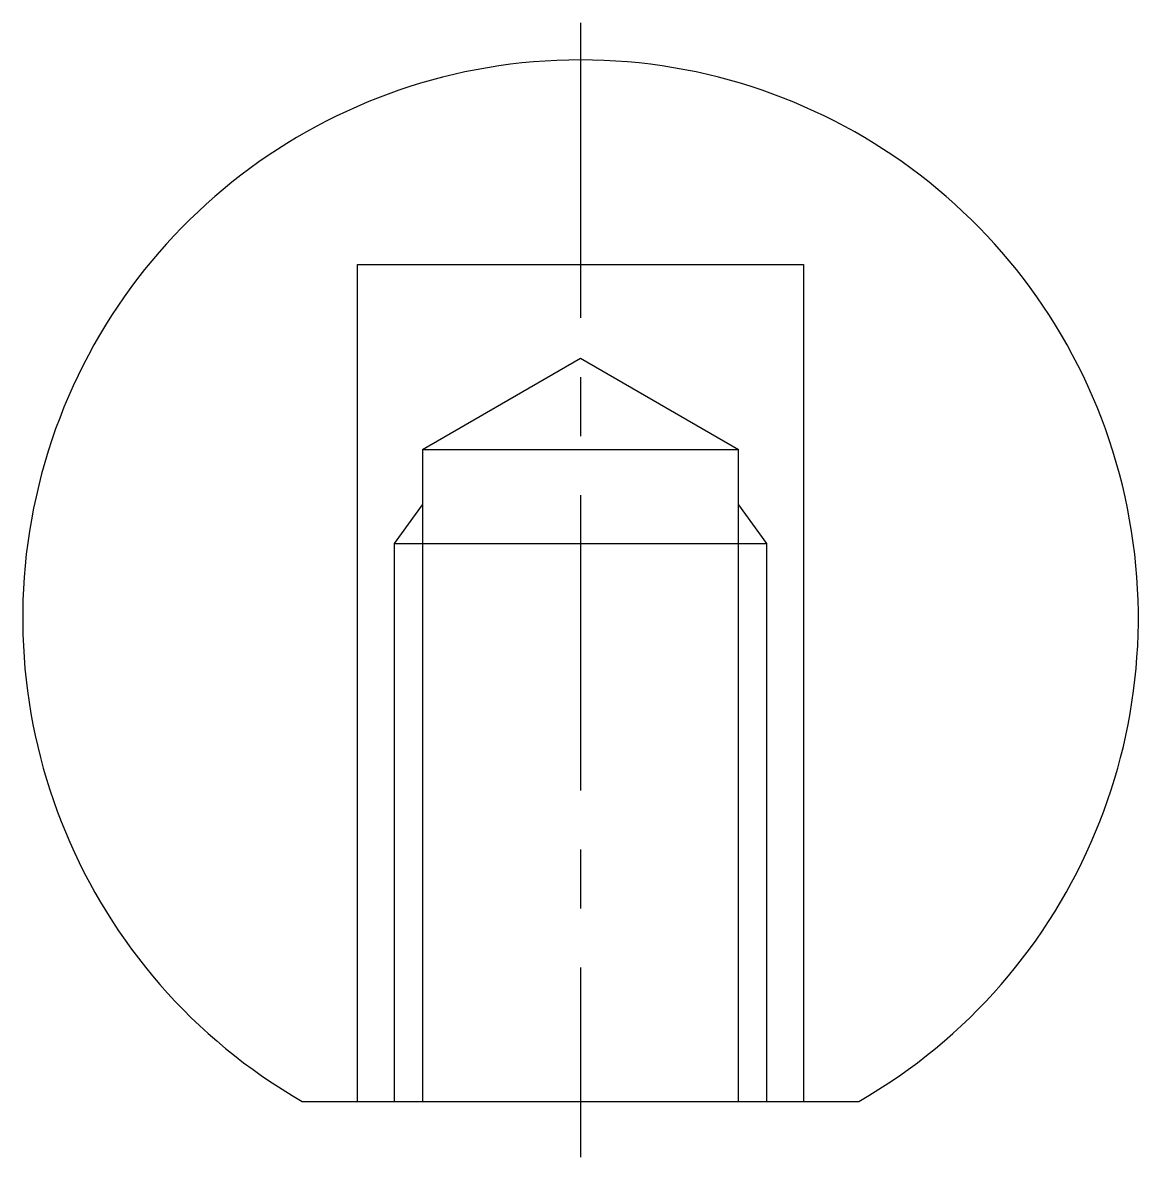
# Model space of a CAD drawing. Extents: x 10 to 158, y 10 to 112.
# Drawn here: x 128.26 to 158.26, y 81.2 to 111.7 of the extents above; entities outside this region: 2.
import ezdxf

# ---------------------------------------------------------------- set-up
doc = ezdxf.new("R2010")
doc.units = 0
doc.header["$LTSCALE"] = 0.25
doc.linetypes.add('CENTER', pattern=[50.8, 31.75, -6.35, 6.35, -6.35])
doc.layers.get('0').update_dxf_attribs({"linetype": 'CONTINUOUS'})
doc.layers.add('CENTER', color=1, linetype='CENTER')

msp = doc.modelspace()

# ---------------------------------------------------------------- linework, layer by layer
at = {"linetype": 'CONTINUOUS'}
for p, q in [((137.263, 105.197), (149.263, 105.197)), ((137.263, 82.697), (137.263, 105.197)), ((149.263, 105.197), (149.263, 82.697)), ((139.013, 100.228), (143.263, 102.682)), ((143.263, 102.682), (147.513, 100.228)), ((139.013, 100.228), (139.013, 82.697)), ((139.013, 100.228), (147.513, 100.228)), ((147.513, 82.697), (147.513, 100.228)), ((138.263, 97.697), (148.263, 97.697)), ((135.779, 82.697), (150.746, 82.697))]:
    msp.add_line(p, q, dxfattribs=at)
at = {"color": 3, "linetype": 'CONTINUOUS'}
for p, q in [((138.263, 97.697), (139.013, 98.736)), ((147.513, 98.736), (148.263, 97.697)), ((138.263, 82.697), (138.263, 97.697)), ((148.263, 97.697), (148.263, 82.697))]:
    msp.add_line(p, q, dxfattribs=at)
at = {"linetype": 'CONTINUOUS'}
msp.add_arc((143.263, 95.697), 15, 299.9264, 240.0736, dxfattribs=at)
at = {"layer": 'CENTER', "color": 1, "linetype": 'CENTER'}
msp.add_line((143.263, 111.697), (143.263, 81.197), dxfattribs=at)

# ---------------------------------------------------------------- texts
for s, p in [('PCA10-30', (10, 25)), ('PCA1030', (10, 10))]:
    msp.add_text(s, height=4).set_placement(p)

doc.saveas('drawing.dxf')
